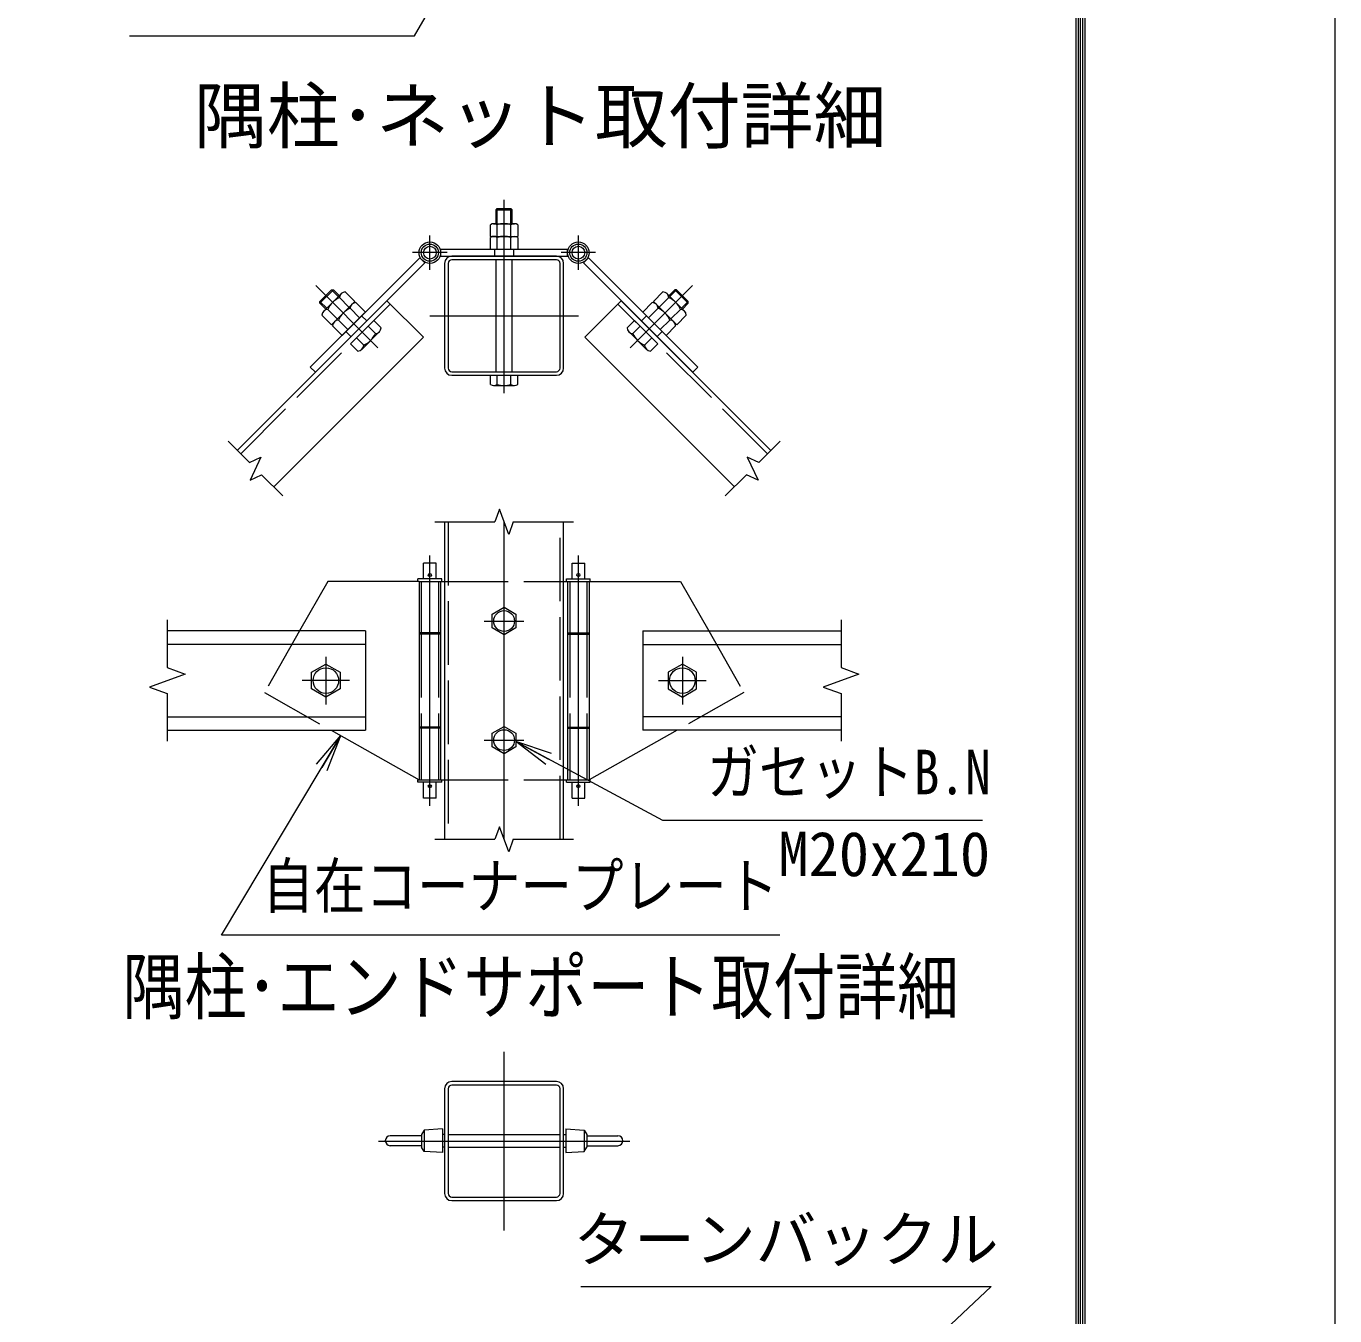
# Model space of a CAD drawing. Units: millimetres at full size; details may follow other scales. Extents: x -14699 to 14701, y -10394 to 10396.
# Drawn here: x 9752 to 14701, y -3172 to 1703 of the extents above; entities that cross this region are included whole.
import ezdxf
from ezdxf.enums import TextEntityAlignment as Align

# ---------------------------------------------------------------- set-up
doc = ezdxf.new("R2010")
doc.units = ezdxf.units.MM
doc.header["$LTSCALE"] = 40
doc.linetypes.add('DASHED', pattern=[7.5, 6, -1.5])
doc.linetypes.add('USER1', pattern=[50.8, 31.75, -6.35, 6.35, -6.35])
for name, color, linetype, lineweight in [('0-0_D-STR1', 1, 'Continuous', 18), ('0-1_D-BMK', 2, 'USER1', 13), ('0-2_D-STR3', 3, 'Continuous', 13), ('0-6_D-STR-DIM', 7, 'Continuous', 13), ('0-7_0', 7, 'Continuous', 18), ('0-9_D-STR-TXT', 7, 'Continuous', 13), ('0-B_D-TTL-TXT', 7, 'Continuous', 13), ('0-C_D-TTL', 7, 'Continuous', 18)]:
    doc.layers.add(name, color=color, linetype=linetype, lineweight=lineweight)
doc.styles.add('ＭＳ ゴシック', font='')
doc.styles.get('ＭＳ ゴシック').set_extended_font_data('MS Gothic')

# ---------------------------------------------------------------- blocks, each defined once
blk = doc.blocks.new('_Open')
at = {"layer": '0-7_0'}
blk.add_line((-40, 6.67), (0, 0), dxfattribs=at)
blk.add_lwpolyline([(-40, -6.67), (0, 0), (-40, 0)], dxfattribs=at)

msp = doc.modelspace()

# ---------------------------------------------------------------- linework, layer by layer
at = {"layer": '0-0_D-STR1'}
for p, q in [((11334.43, 806.13), (11334.43, 410.13)), ((11347.93, 806.13), (11347.93, 410.13)), ((11757.43, 833.13), (11361.43, 833.13)), ((11757.43, 819.63), (11361.43, 819.63)), ((11770.93, 410.13), (11770.93, 806.13)), ((11784.43, 410.13), (11784.43, 806.13)), ((10550.45, 99.35), (11116.14, 665.04)), ((11254.02, 527.15), (11116.14, 665.04)), ((11864.84, 527.15), (12002.72, 665.04)), ((12568.41, 99.35), (12002.72, 665.04)), ((10688.34, -38.53), (11254.02, 527.15)), ((12430.52, -38.53), (11864.84, 527.15)), ((11361.43, 396.63), (11757.43, 396.63)), ((11361.43, 383.13), (11757.43, 383.13)), ((11334.43, -170.93), (11334.43, -1370.93)), ((11784.43, -1370.93), (11784.43, -170.93)), ((11035.33, -583.43), (10285.33, -583.43)), ((11035.33, -583.43), (11035.33, -958.43)), ((12083.53, -583.43), (12833.53, -583.43)), ((12083.53, -583.43), (12083.53, -958.43)), ((11035.33, -634.43), (10285.33, -634.43)), ((12083.53, -634.43), (12833.53, -634.43)), ((10285.33, -907.43), (11035.33, -907.43)), ((12833.53, -907.43), (12083.53, -907.43)), ((10285.33, -958.43), (11035.33, -958.43)), ((12833.53, -958.43), (12083.53, -958.43)), ((11334.43, -2313.67), (11334.43, -2709.67)), ((11347.93, -2313.67), (11347.93, -2709.67)), ((11757.43, -2286.67), (11361.43, -2286.67)), ((11757.43, -2300.17), (11361.43, -2300.17)), ((11770.93, -2709.67), (11770.93, -2313.67)), ((11784.43, -2709.67), (11784.43, -2313.67)), ((11361.43, -2723.17), (11757.43, -2723.17)), ((11361.43, -2736.67), (11757.43, -2736.67))]:
    msp.add_line(p, q, dxfattribs=at)
at = {"layer": '0-0_D-STR1', "linetype": 'DASHED'}
for p, q in [((10563.18, 86.63), (11128.86, 652.31)), ((12555.68, 86.63), (11989.99, 652.31)), ((11347.93, -170.93), (11347.93, -1370.93)), ((11770.93, -1370.93), (11770.93, -170.93))]:
    msp.add_line(p, q, dxfattribs=at)
at = {"layer": '0-0_D-STR1'}
for centre, radius, start, end in [((11361.43, 806.13), 27, 90, 180), ((11361.43, 806.13), 13.5, 90, 180), ((11757.43, 806.13), 27, 0, 90), ((11757.43, 806.13), 13.5, 0, 90), ((11361.43, 410.13), 27, 180, 270), ((11361.43, 410.13), 13.5, 180, 270), ((11757.43, 410.13), 13.5, 270, 0), ((11757.43, 410.13), 27, 270, 0), ((11361.43, -2313.67), 27, 90, 180), ((11361.43, -2313.67), 13.5, 90, 180), ((11757.43, -2313.67), 27, 0, 90), ((11757.43, -2313.67), 13.5, 0, 90), ((11361.43, -2709.67), 27, 180, 270), ((11361.43, -2709.67), 13.5, 180, 270), ((11757.43, -2709.67), 13.5, 270, 0), ((11757.43, -2709.67), 27, 270, 0)]:
    msp.add_arc(centre, radius, start, end, dxfattribs=at)
at = {"layer": '0-1_D-BMK'}
for p, q in [((11559.43, 314.96), (11559.43, 1046.45)), ((11278.63, 781.59), (11278.63, 911.66)), ((11840.23, 781.59), (11840.23, 911.66)), ((11343.66, 846.63), (11213.59, 846.63)), ((11905.26, 846.63), (11775.19, 846.63)), ((11082.45, 486.59), (10846.99, 722.06)), ((12036.41, 486.59), (12271.87, 722.06)), ((11278.18, 608.13), (11840.68, 608.13)), ((11559.43, -1370.93), (11559.43, -170.93)), ((11278.63, -1244.53), (11278.63, -298.08)), ((11840.23, -1244.53), (11840.23, -298.08)), ((11484.43, -545.93), (11634.43, -545.93)), ((10885.33, -680.93), (10885.33, -860.93)), ((12233.53, -680.93), (12233.53, -860.93)), ((10975.33, -770.93), (10795.33, -770.93)), ((12143.53, -770.93), (12323.53, -770.93)), ((11484.43, -995.93), (11634.43, -995.93)), ((11559.43, -2849.17), (11559.43, -2174.17)), ((11084.27, -2511.67), (12034.59, -2511.67))]:
    msp.add_line(p, q, dxfattribs=at)
at = {"layer": '0-2_D-STR3'}
for p, q in [((11529.43, 1009.07), (11533.49, 1013.13)), ((11529.43, 956.13), (11529.43, 1009.07)), ((11529.43, 1009.07), (11589.43, 1009.07)), ((11533.49, 1013.13), (11585.37, 1013.13)), ((11533.49, 956.13), (11533.49, 1013.13)), ((11585.37, 956.13), (11585.37, 1013.13)), ((11589.43, 1009.07), (11585.37, 1013.13)), ((11589.43, 956.13), (11589.43, 1009.07)), ((11507.53, 908.13), (11507.53, 951.93)), ((11519.74, 956.13), (11598.37, 956.13)), ((11533.48, 908.13), (11533.48, 951.93)), ((11585.38, 908.13), (11585.38, 951.93)), ((11611.33, 951.93), (11611.33, 908.13)), ((11507.53, 908.13), (11611.33, 908.13)), ((11507.53, 860.13), (11507.53, 903.93)), ((11519.74, 908.13), (11598.37, 908.13)), ((11533.48, 860.13), (11533.48, 903.93)), ((11585.38, 860.13), (11585.38, 903.93)), ((11611.33, 903.93), (11611.33, 860.13)), ((11319.43, 860.13), (11799.43, 860.13)), ((11319.43, 860.13), (11319.43, 833.13)), ((11507.53, 860.13), (11611.33, 860.13)), ((11523.43, 860.13), (11523.43, 833.13)), ((11595.43, 860.13), (11595.43, 833.13)), ((11799.43, 833.13), (11799.43, 860.13)), ((11240.23, 827.32), (10826.57, 413.66)), ((11259.32, 808.23), (10845.67, 394.57)), ((11240.23, 827.32), (11259.32, 808.23)), ((11319.43, 833.13), (11799.43, 833.13)), ((11529.43, 396.63), (11529.43, 819.63)), ((11589.43, 396.63), (11589.43, 819.63)), ((11878.62, 827.32), (11859.53, 808.23)), ((11859.53, 808.23), (12273.19, 394.57)), ((11878.62, 827.32), (12292.28, 413.66)), ((10862.9, 662.12), (10906.92, 706.14)), ((10862.9, 655.23), (10913.81, 706.14)), ((10877.08, 625.38), (10945.33, 693.64)), ((10932.38, 680.69), (10906.92, 706.14)), ((10906.92, 706.14), (10913.81, 706.14)), ((10935.82, 684.13), (10913.81, 706.14)), ((10958.73, 698.56), (10994.8, 662.49)), ((12160.12, 698.56), (12124.06, 662.49)), ((12241.78, 625.38), (12173.52, 693.64)), ((12183.03, 684.13), (12205.05, 706.14)), ((12186.48, 680.69), (12211.94, 706.14)), ((12211.94, 706.14), (12205.05, 706.14)), ((12255.96, 655.23), (12205.05, 706.14)), ((12255.96, 662.12), (12211.94, 706.14)), ((10888.36, 636.67), (10862.9, 662.12)), ((10862.9, 655.23), (10862.9, 662.12)), ((10884.91, 633.22), (10862.9, 655.23)), ((10906.55, 574.25), (10994.8, 662.49)), ((10917.38, 585.08), (10985.64, 653.34)), ((10972.73, 640.43), (10936.67, 676.5)), ((10999.04, 658.25), (11035.1, 622.19)), ((12119.82, 658.25), (12083.76, 622.19)), ((12212.31, 574.25), (12124.06, 662.49)), ((12201.48, 585.08), (12133.22, 653.34)), ((12146.12, 640.43), (12182.19, 676.5)), ((12230.5, 636.67), (12255.96, 662.12)), ((12233.95, 633.22), (12255.96, 655.23)), ((12255.96, 655.23), (12255.96, 662.12)), ((10906.55, 574.25), (10870.49, 610.31)), ((10928.61, 596.31), (10892.55, 632.37)), ((10946.85, 533.94), (11035.1, 622.19)), ((11013.04, 600.13), (10976.98, 636.19)), ((11039.77, 588.67), (11020.68, 607.76)), ((12079.09, 588.67), (12098.18, 607.76)), ((12172, 533.94), (12083.76, 622.19)), ((12105.82, 600.13), (12141.88, 636.19)), ((12190.25, 596.31), (12226.31, 632.37)), ((12212.31, 574.25), (12248.37, 610.31)), ((10946.85, 533.94), (10910.79, 570.01)), ((10968.92, 556), (10932.85, 592.07)), ((10980.37, 529.28), (10961.28, 548.37)), ((10978.67, 502.12), (11066.92, 590.37)), ((11021.33, 481.14), (11089.58, 549.39)), ((11072.44, 540.73), (11044.86, 568.31)), ((11094.5, 562.79), (11066.92, 590.37)), ((12024.36, 562.79), (12051.94, 590.37)), ((12097.53, 481.14), (12029.27, 549.39)), ((12046.42, 540.73), (12074, 568.31)), ((12140.18, 502.12), (12051.94, 590.37)), ((12138.49, 529.28), (12157.58, 548.37)), ((12149.94, 556), (12186, 592.07)), ((12172, 533.94), (12208.07, 570.01)), ((11006.25, 474.55), (10978.67, 502.12)), ((11028.31, 496.61), (11000.74, 524.18)), ((12090.55, 496.61), (12118.12, 524.18)), ((12112.61, 474.55), (12140.18, 502.12)), ((10826.57, 413.66), (10845.67, 394.57)), ((12292.28, 413.66), (12273.19, 394.57)), ((11507.53, 383.13), (11611.33, 383.13)), ((11507.53, 348.33), (11507.53, 383.13)), ((11533.48, 348.33), (11533.48, 383.13)), ((11585.38, 348.33), (11585.38, 383.13)), ((11611.33, 348.33), (11611.33, 383.13)), ((11519.74, 344.13), (11598.37, 344.13)), ((11302.63, -326.93), (11254.63, -326.93)), ((11254.63, -386.33), (11254.63, -326.93)), ((11302.63, -386.33), (11302.63, -326.93)), ((11816.23, -326.93), (11864.23, -326.93)), ((11816.23, -386.33), (11816.23, -326.93)), ((11864.23, -386.33), (11864.23, -326.93)), ((10892.83, -395.93), (10785.69, -583.43)), ((11237.83, -395.93), (10892.83, -395.93)), ((11323.63, -386.33), (11233.63, -386.33)), ((11233.63, -395.93), (11233.63, -386.33)), ((11237.83, -395.93), (11334.43, -395.93)), ((11237.83, -395.93), (11237.83, -590.93)), ((11237.83, -395.93), (11237.83, -1145.93)), ((11319.43, -395.93), (11319.43, -1145.93)), ((11323.63, -395.93), (11323.63, -386.33)), ((11784.43, -395.93), (11918.53, -395.93)), ((11795.23, -386.33), (11885.23, -386.33)), ((11795.23, -395.93), (11795.23, -386.33)), ((11799.43, -395.93), (11799.43, -1145.93)), ((11881.03, -395.93), (11881.03, -590.93)), ((11881.03, -395.93), (11881.03, -1145.93)), ((11885.23, -395.93), (11885.23, -386.33)), ((11918.53, -395.93), (12226.03, -395.93)), ((12226.03, -395.93), (12333.17, -583.43)), ((11319.43, -590.93), (11237.83, -590.93)), ((11254.63, -595.43), (11254.63, -590.93)), ((11302.63, -595.43), (11302.63, -590.93)), ((11799.43, -590.93), (11881.03, -590.93)), ((11816.23, -595.43), (11816.23, -590.93)), ((11864.23, -595.43), (11864.23, -590.93)), ((11319.43, -595.43), (11237.83, -595.43)), ((11319.43, -595.43), (11319.43, -946.43)), ((11799.43, -595.43), (11799.43, -946.43)), ((11799.43, -595.43), (11881.03, -595.43)), ((10905.44, -958.43), (11237.83, -1145.93)), ((11319.43, -946.43), (11237.83, -946.43)), ((11319.43, -950.93), (11237.83, -950.93)), ((11237.83, -950.93), (11237.83, -1145.93)), ((11254.63, -950.93), (11254.63, -946.43)), ((11302.63, -950.93), (11302.63, -946.43)), ((11799.43, -946.43), (11881.03, -946.43)), ((11799.43, -950.93), (11881.03, -950.93)), ((11816.23, -950.93), (11816.23, -946.43)), ((11864.23, -950.93), (11864.23, -946.43)), ((11881.03, -950.93), (11881.03, -1145.93)), ((12213.42, -958.43), (11881.03, -1145.93)), ((11233.63, -1155.53), (11233.63, -1145.93)), ((11233.63, -1145.93), (11334.43, -1145.93)), ((11323.63, -1155.53), (11233.63, -1155.53)), ((11254.63, -1214.93), (11254.63, -1155.53)), ((11302.63, -1214.93), (11302.63, -1155.53)), ((11323.63, -1155.53), (11323.63, -1145.93)), ((11784.43, -1145.93), (11885.23, -1145.93)), ((11795.23, -1155.53), (11795.23, -1145.93)), ((11795.23, -1155.53), (11885.23, -1155.53)), ((11816.23, -1214.93), (11816.23, -1155.53)), ((11864.23, -1214.93), (11864.23, -1155.53)), ((11885.23, -1155.53), (11885.23, -1145.93)), ((11302.63, -1214.93), (11254.63, -1214.93)), ((11816.23, -1214.93), (11864.23, -1214.93)), ((11257.08, -2469.78), (11246.78, -2486.28)), ((11326.08, -2465.28), (11257.08, -2469.78)), ((11257.08, -2469.78), (11257.08, -2550.78)), ((11326.08, -2465.28), (11326.08, -2555.28)), ((11792.78, -2465.28), (11792.78, -2555.28)), ((11861.78, -2469.78), (11861.78, -2550.78)), ((11246.78, -2491.53), (11128.83, -2491.53)), ((11246.78, -2486.28), (11246.78, -2534.28)), ((11334.43, -2486.28), (11326.08, -2486.28)), ((11347.93, -2486.28), (11770.93, -2486.28)), ((11784.43, -2486.28), (11792.78, -2486.28)), ((11872.08, -2486.28), (11872.08, -2534.28)), ((11872.08, -2491.53), (11990.03, -2491.53)), ((11246.78, -2529.03), (11128.83, -2529.03)), ((11257.08, -2550.78), (11246.78, -2534.28)), ((11326.08, -2555.28), (11257.08, -2550.78)), ((11334.43, -2534.28), (11326.08, -2534.28)), ((11347.93, -2534.28), (11770.93, -2534.28)), ((11784.43, -2534.28), (11792.78, -2534.28)), ((11792.78, -2555.28), (11861.78, -2550.78)), ((11861.78, -2550.78), (11872.08, -2534.28)), ((11872.08, -2529.03), (11990.03, -2529.03))]:
    msp.add_line(p, q, dxfattribs=at)
at = {"layer": '0-2_D-STR3', "linetype": 'DASHED'}
for p, q in [((11246.23, -395.93), (11246.23, -590.93)), ((11311.03, -395.93), (11311.03, -590.93)), ((11334.43, -395.93), (11784.43, -395.93)), ((11807.83, -395.93), (11807.83, -590.93)), ((11872.63, -395.93), (11872.63, -590.93)), ((10785.69, -583.43), (10652.83, -815.93)), ((11246.23, -595.43), (11246.23, -946.43)), ((11311.03, -595.43), (11311.03, -946.43)), ((11807.83, -595.43), (11807.83, -946.43)), ((11872.63, -595.43), (11872.63, -946.43)), ((10652.83, -815.93), (10905.44, -958.43)), ((11246.23, -950.93), (11246.23, -1145.93)), ((11311.03, -950.93), (11311.03, -1145.93)), ((11807.83, -950.93), (11807.83, -1145.93)), ((11872.63, -950.93), (11872.63, -1145.93)), ((11334.43, -1145.93), (11784.43, -1145.93))]:
    msp.add_line(p, q, dxfattribs=at)
at = {"layer": '0-2_D-STR3'}
for points in [[(11514.48, -519.98), (11559.43, -494.03), (11604.38, -519.98), (11604.38, -571.88), (11559.43, -597.83), (11514.48, -571.88)], [(10939.37, -802.13), (10885.33, -833.33), (10831.29, -802.13), (10831.29, -739.73), (10885.33, -708.53), (10939.37, -739.73)], [(12179.49, -802.13), (12233.53, -833.33), (12287.57, -802.13), (12287.57, -739.73), (12233.53, -708.53), (12179.49, -739.73)], [(11514.48, -969.98), (11559.43, -944.03), (11604.38, -969.98), (11604.38, -1021.88), (11559.43, -1047.83), (11514.48, -1021.88)]]:
    msp.add_lwpolyline(points, close=True, dxfattribs=at)
at = {"layer": '0-2_D-STR3', "linetype": 'DASHED'}
msp.add_lwpolyline([(12333.17, -583.43), (12466.03, -815.93), (12213.42, -958.43)], dxfattribs=at)
at = {"layer": '0-2_D-STR3'}
msp.add_lwpolyline([(11792.78, -2465.28), (11861.78, -2469.78), (11872.08, -2486.28)], dxfattribs=at)
for centre, radius in [((11278.63, 846.63), 40.8), ((11278.63, 846.63), 32.4), ((11278.63, 846.63), 24), ((11840.23, 846.63), 40.8), ((11840.23, 846.63), 32.4), ((11840.23, 846.63), 24), ((11278.63, -371.93), 6), ((11840.23, -371.93), 6), ((11559.43, -545.93), 39.31), ((10885.33, -770.93), 48.27), ((12233.53, -770.93), 48.27), ((11559.43, -995.93), 39.31), ((11278.63, -1169.93), 6), ((11840.23, -1169.93), 6)]:
    msp.add_circle(centre, radius, dxfattribs=at)
for centre, radius, start, end in [((11520.5, 934.05), 22.09, 54.01973, 125.98027), ((11559.43, 873.86), 82.27, 71.61284, 108.38716), ((11598.35, 933.98), 22.14, 54.12648, 125.87352), ((11520.5, 886.05), 22.09, 54.01973, 125.98027), ((11559.43, 825.86), 82.27, 71.61284, 108.38716), ((11598.35, 885.98), 22.14, 54.12648, 125.87352), ((10959.51, 675.72), 22.85, 91.94085, 178.05915), ((12159.35, 675.72), 22.85, 1.94085, 88.05915), ((10969.85, 599.19), 84.12, 113.22895, 156.77105), ((10999.81, 635.42), 22.85, 91.94085, 178.05915), ((12119.05, 635.42), 22.85, 1.94085, 88.05915), ((12149.01, 599.19), 84.12, 23.22895, 66.77105), ((10893.73, 609.13), 23.27, 92.91412, 177.08588), ((11010.15, 558.89), 84.12, 113.22895, 156.77105), ((12108.7, 558.89), 84.12, 23.22895, 66.77105), ((12225.13, 609.13), 23.27, 2.91412, 87.08588), ((10934.04, 568.82), 23.27, 92.91412, 177.08588), ((11071.66, 563.57), 22.85, 271.94085, 358.05915), ((12047.2, 563.57), 22.85, 181.94085, 268.05915), ((12184.82, 568.82), 23.27, 2.91412, 87.08588), ((11005.07, 497.79), 23.27, 272.91412, 357.08588), ((10995.13, 573.91), 84.12, 293.22895, 336.77105), ((12123.72, 573.91), 84.12, 203.22895, 246.77105), ((12113.79, 497.79), 23.27, 182.91412, 267.08588), ((11520.5, 366.2), 22.09, 234.01973, 305.98027), ((11559.43, 426.39), 82.27, 251.61284, 288.38716), ((11598.35, 366.27), 22.14, 234.12648, 305.87352), ((11128.83, -2510.28), 18.75, 90, 270), ((11990.03, -2510.28), 18.75, 270, 90)]:
    msp.add_arc(centre, radius, start, end, dxfattribs=at)
at = {"layer": '0-6_D-STR-DIM'}
for p, q in [((10596.27, 53.54), (10515.98, 133.83)), ((12522.59, 53.54), (12602.88, 133.83)), ((10596.27, 53.54), (10639.6, 73.75)), ((10639.6, 73.75), (10599.19, -12.92)), ((12479.26, 73.75), (12519.67, -12.92)), ((12522.59, 53.54), (12479.26, 73.75)), ((10599.19, -12.92), (10642.52, 7.28)), ((10722.81, -73), (10642.52, 7.28)), ((12396.05, -73), (12476.34, 7.28)), ((12519.67, -12.92), (12476.34, 7.28)), ((11542.11, -123.36), (11524.8, -170.93)), ((11576.74, -218.5), (11542.11, -123.36)), ((11296.93, -170.93), (11524.8, -170.93)), ((11594.06, -170.93), (11576.74, -218.5)), ((11594.06, -170.93), (11821.93, -170.93)), ((10285.33, -541.87), (10285.33, -721.87)), ((12833.53, -541.87), (12833.53, -721.87)), ((10285.33, -721.87), (10352.72, -746.4)), ((12833.53, -721.87), (12900.92, -746.4)), ((10352.72, -746.4), (10217.93, -795.46)), ((12900.92, -746.4), (12766.13, -795.46)), ((10217.93, -795.46), (10285.33, -819.99)), ((10285.33, -819.99), (10285.33, -999.99)), ((12766.13, -795.46), (12833.53, -819.99)), ((12833.53, -819.99), (12833.53, -999.99)), ((11542.11, -1323.36), (11524.8, -1370.93)), ((11576.74, -1418.5), (11542.11, -1323.36)), ((11296.93, -1370.93), (11524.8, -1370.93)), ((11594.06, -1370.93), (11576.74, -1418.5)), ((11594.06, -1370.93), (11821.93, -1370.93))]:
    msp.add_line(p, q, dxfattribs=at)
at = {"layer": '0-9_D-STR-TXT'}
for points in [[(10142.6, 1665.92), (11220.7, 1665.92), (11451.81, 2062.56)], [(12602.16, -1733.08), (10490.93, -1733.08), (10940.68, -980.6)], [(13368.03, -1299.34), (12160.23, -1299.34), (11606.14, -1002.63)], [(11849.64, -3060.91), (13401.23, -3060.91), (12577.12, -3837.49)]]:
    msp.add_lwpolyline(points, dxfattribs=at)
at = {"layer": '0-C_D-TTL', "color": 2}
msp.add_lwpolyline([(-14698.88, 10395.79), (14701.12, 10395.79), (14701.12, -10394.21), (-14698.88, -10394.21)], close=True, dxfattribs=at)
at = {"layer": '0-C_D-TTL'}
for points in [[(-13753.88, 9625.79), (13756.12, 9625.79), (13756.12, -9624.21), (-13753.88, -9624.21)], [(-13745.13, 9617.04), (13747.37, 9617.04), (13747.37, -9615.46), (-13745.13, -9615.46)], [(-13736.38, 9608.29), (13738.62, 9608.29), (13738.62, -9606.71), (-13736.38, -9606.71)], [(-13727.63, 9599.54), (13729.87, 9599.54), (13729.87, -9597.96), (-13727.63, -9597.96)], [(-13718.88, 9590.79), (13721.12, 9590.79), (13721.12, -9589.21), (-13718.88, -9589.21)]]:
    msp.add_lwpolyline(points, close=True, dxfattribs=at)

# ---------------------------------------------------------------- block references
at = {"layer": '0-9_D-STR-TXT', "xscale": 3.5, "yscale": 3.5}
for p, rotation in [((10941.71, -978.89), 59.13337), ((11604.38, -1001.69), 151.83194)]:
    msp.add_blockref('_Open', p, dxfattribs=dict(at, rotation=rotation))

# ---------------------------------------------------------------- texts
at = {"layer": '0-9_D-STR-TXT', "style": 'ＭＳ ゴシック', "width": 0.85}
for s, p in [('ガセットB.N', (12327.8, -1251.29)), ('自在コーナープレート', (10645.18, -1681.48))]:
    msp.add_text(s, height=168.3, dxfattribs=at).set_placement(p, align=Align.BOTTOM_LEFT)
at = {"layer": '0-9_D-STR-TXT', "style": 'ＭＳ ゴシック'}
for s, p in [('M20x210', (12596.26, -1560.65)), ('ターンバックル', (11822.11, -3017.3))]:
    msp.add_text(s, height=168.3, dxfattribs=at).set_placement(p, align=Align.BOTTOM_LEFT)
at = {"layer": '0-B_D-TTL-TXT', "style": 'ＭＳ ゴシック'}
msp.add_text('隅柱･ネット取付詳細', height=202.1, dxfattribs=at).set_placement((10386.2, 1201.83), align=Align.BOTTOM_LEFT)
at = {"layer": '0-B_D-TTL-TXT', "style": 'ＭＳ ゴシック', "width": 0.85}
msp.add_text('隅柱･エンドサポート取付詳細', height=202.1, dxfattribs=at).set_placement((10116.72, -2089.71), align=Align.BOTTOM_LEFT)

doc.saveas('drawing.dxf')
